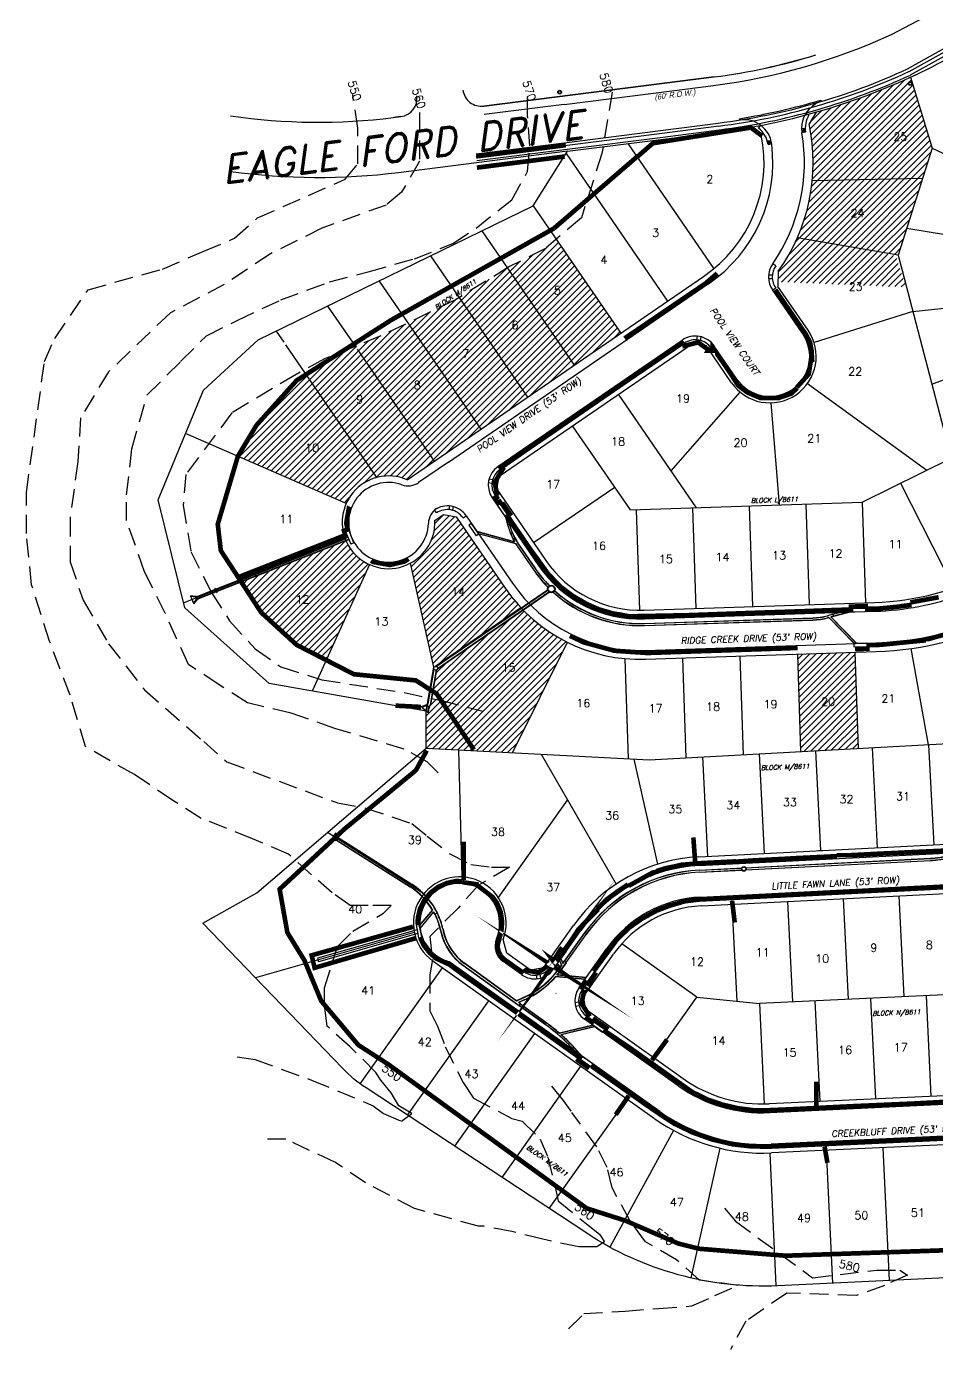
# Model space of a CAD drawing. Header units: feet. Extents: x 50644 to 52904, y -679 to 1764.
# Drawn here: x 50644 to 51624, y -506 to 920 of the extents above; entities that cross this region are included whole.
import ezdxf
from ezdxf.enums import TextEntityAlignment as Align

# ---------------------------------------------------------------- set-up
doc = ezdxf.new("R2010")
doc.units = ezdxf.units.FT
doc.header["$LTSCALE"] = 40
doc.header["$MEASUREMENT"] = 0
doc.linetypes.add('DASHED', pattern=[0.75, 0.5, -0.25])
for name, color, linetype in [('adjoiners', 7, 'Continuous'), ('BOC', 7, 'Continuous'), ('BOUNDARY', 7, 'Continuous'), ('CHRIS-WORKING', 7, 'Continuous'), ('contours-major', 9, 'DASHED'), ('ECB', 86, 'Continuous'), ('EX PVMT', 7, 'Continuous'), ('LOT-NO', 7, 'Continuous'), ('LOTS', 150, 'Continuous'), ('P-WATER', 7, 'Continuous'), ('ROW', 150, 'Continuous'), ('ROW-P', 7, 'Continuous'), ('silt fence', 200, 'Continuous'), ('SILTFENCE', 200, 'Continuous'), ('sodded lot', 2, 'Continuous'), ('storm structures', 7, 'Continuous'), ('storm walls', 7, 'Continuous'), ('TEXT', 7, 'Continuous')]:
    doc.layers.add(name, color=color, linetype=linetype)
doc.styles.add('legal', font='romand.shx', dxfattribs={"oblique": 15, "height": 5})
doc.styles.add('text100', font='romans.shx', dxfattribs={"height": 3.52})
doc.styles.add('TEXT120', font='romand.shx', dxfattribs={"oblique": 15, "height": 0.106})
doc.styles.add('TITLE', font='arctext.shx', dxfattribs={"oblique": 10, "height": 16.8})

# ---------------------------------------------------------------- blocks, each defined once
blk = doc.blocks.new('ip')
for radius in [0.05, 0.0375]:
    blk.add_circle((0, 0), radius)

msp = doc.modelspace()

# ---------------------------------------------------------------- hatches: boundary and pattern name
at = {"layer": 'SILTFENCE'}
h = msp.add_hatch(dxfattribs=at)
h.set_pattern_fill('ANSI31', color=2, scale=40, style=0)
h.paths.add_polyline_path([(51609.2, 756.1), (51490.5, 753.6, -0.07944), (51474.3, 692.1), (51583.1, 673.6)])
h.paths.add_polyline_path([(51529.8, 712.2), (51548.8, 712.2), (51548.8, 725.4), (51529.8, 725.4)], flags=24)
at = {"layer": 'sodded lot'}
h = msp.add_hatch(dxfattribs=at)
h.set_pattern_fill('ANSI31', color=2, scale=40, style=0)
h.paths.add_polyline_path([(51596.2, 865.4, -0.038766), (51494.6, 827.6), (51487.2, 815.2, -0.07698), (51490.5, 753.6), (51609.2, 756.1), (51619.6, 789)])
h.paths.add_polyline_path([(51594.1, 858.5, -1), (51598.1, 858.5, -1)], flags=16)
h.paths.add_polyline_path([(51594.6, 858.5, -1), (51597.6, 858.5, -1)], flags=0)
h.paths.add_polyline_path([(51576.1, 794.7), (51594.7, 794.7), (51594.7, 807.9), (51576.1, 807.9)], flags=24)
h = msp.add_hatch(dxfattribs=at)
h.set_pattern_fill('ANSI31', color=2, scale=40, style=0)
h.paths.add_polyline_path([(51214.6, 690.6), (51202.8, 680.6), (51164.1, 661.2), (51161.7, 659.8), (51233.8, 554.8), (51284.1, 589.4)])
h.paths.add_polyline_path([(51161.7, 659.8), (51109.8, 627.6), (51183.5, 520.3), (51233.8, 554.8)])
h.paths.add_polyline_path([(51109.8, 627.6), (51105.9, 625.3), (51054.5, 600.4), (51133.2, 485.8), (51183.5, 520.3)])
h.paths.add_polyline_path([(51054.5, 600.4), (51025.6, 586.5), (50982.1, 568.7), (50944.7, 544.8), (51020.9, 433.8, -0.169434), (51053.7, 431.3), (51133.2, 485.8)])
h.paths.add_polyline_path([(50944.7, 544.8), (50934.7, 538.4), (50891.4, 490.1), (50871.4, 456.7), (50871.3, 456.7), (50988, 405.6, -0.227926), (51020.9, 433.8)])
h.paths.add_polyline_path([(51210.7, 629), (51220.9, 629), (51220.9, 642.2), (51210.7, 642.2)], flags=24)
h.paths.add_polyline_path([(51165.1, 591.6), (51174.9, 591.6), (51174.9, 604.8), (51165.1, 604.8)], flags=24)
h.paths.add_polyline_path([(51086.1, 610.8), (51136.1, 643.9), (51132.2, 655.1), (51082.1, 622)], flags=9)
h.paths.add_polyline_path([(51112, 560.8), (51122.3, 560.8), (51122.3, 574), (51112, 574)], flags=24)
h.paths.add_polyline_path([(51059.6, 526.9), (51069.8, 526.9), (51069.8, 540.1), (51059.6, 540.1)], flags=24)
h.paths.add_polyline_path([(50997.8, 511.5), (51007.7, 511.5), (51007.7, 524.7), (50997.8, 524.7)], flags=24)
h.paths.add_polyline_path([(50942.8, 459.2), (50960.1, 459.2), (50960.1, 472.4), (50942.8, 472.4)], flags=24)
h = msp.add_hatch(dxfattribs=at)
h.set_pattern_fill('ANSI31', color=2, scale=40, style=0)
h.paths.add_polyline_path([(51580.5, 672.7), (51540.6, 680.9), (51474.3, 692.1, -0.045124), (51456.7, 660.3), (51453.8, 654.7), (51453.5, 644.7), (51591.4, 639.1)])
h.paths.add_polyline_path([(51527.9, 632.9), (51546.5, 632.9), (51546.5, 646.1), (51527.9, 646.1)], flags=9)
h = msp.add_hatch(dxfattribs=at)
h.set_pattern_fill('ANSI31', color=2, scale=40, style=0)
h.paths.add_polyline_path([(51013.1, 339.9, -0.186966), (50987.8, 365.8), (50890.7, 327.5), (50890.6, 327.6), (50874.9, 321.4), (50896.4, 288.4), (50934.7, 253.3), (50966.5, 237.1)])
h.paths.add_polyline_path([(51159.6, 314.4), (51106.8, 391.3), (51092.9, 393.9), (51083.7, 387.6, -0.288192), (51057.3, 341.4), (51082.7, 229.3), (51176.3, 293.5, -0.037926)])
h.paths.add_polyline_path([(50932.5, 295.7), (50949.8, 295.7), (50949.8, 308.9), (50932.5, 308.9)], flags=24)
h.paths.add_polyline_path([(51100.1, 304.1), (51117.9, 304.1), (51117.9, 317.3), (51100.1, 317.3)], flags=24)
h = msp.add_hatch(dxfattribs=at)
h.set_pattern_fill('ANSI31', color=2, scale=40, style=0)
h.paths.add_polyline_path([(51226.5, 256.2, -0.084223), (51178.8, 290.9), (51086.5, 227.6, -0.148296), (51085.9, 226.6), (51081.7, 203.1), (51085.5, 200.6), (51090.4, 193.3), (51089.3, 193.6), (51080.4, 195.5), (51079.2, 188.7), (51077.4, 186.6), (51078.1, 186.1), (51077.6, 185.6), (51076.8, 180.8), (51076.1, 180.9), (51074.5, 182.3), (51074.4, 181.8), (51074.4, 141.8), (51167.3, 137)])
h.paths.add_polyline_path([(51154.5, 222.4), (51171.9, 222.4), (51171.9, 235.6), (51154.5, 235.6)], flags=24)
h = msp.add_hatch(dxfattribs=at)
h.set_pattern_fill('ANSI31', color=2, scale=40, style=0)
h.paths.add_polyline_path([(51536.7, 245.3), (51474.8, 243.3), (51478.3, 138.2), (51540.2, 141.6)])
h.paths.add_polyline_path([(51498.2, 185.5), (51516.8, 185.5), (51516.8, 198.7), (51498.2, 198.7)], flags=24)

# ---------------------------------------------------------------- linework, layer by layer
at = {"layer": 'adjoiners'}
for p, q in [((51384.8, 865.7), (51136.3, 834.2)), ((51047, 822.9), (51039, 821.9)), ((51619.6, 789), (51719.4, 742.6)), ((51592.3, 702.5), (51701.5, 684.5)), ((51599, 612.8), (51699.8, 623.7)), ((51619.4, 534.4), (51712.7, 569.2))]:
    msp.add_line(p, q, dxfattribs=at)
at = {"layer": 'adjoiners', "color": 255}
msp.add_lwpolyline([(51136.3, 834.2), (51384.8, 865.7, 0.0439), (51494.4, 889.5, 0.0439)], format="xyb", dxfattribs=at)
at = {"layer": 'adjoiners'}
for points in [[(50863.5, 823.9, 0.068889), (51039, 821.9), (51047, 822.9)], [(51226.7, 785.5), (51044.6, 762.4, -0.064934), (50863.5, 763.4, -0.064934)]]:
    msp.add_lwpolyline(points, format="xyb", dxfattribs=at)
for centre, radius, start, end in [((51302.3, 1500.7), 700, 294.8232, 311.8502), ((51304.4, 1500.7), 640, 277.2207, 287.2753), ((51044.5, 842.8), 20, 277.2208, 7.2208), ((51133.8, 854.1), 20, 187.2208, 277.2208)]:
    msp.add_arc(centre, radius, start, end, dxfattribs=at)
at = {"layer": 'BOC'}
for p, q in [((51500.3, 839.3), (51499.9, 840.8)), ((51412.3, 819.3), (51412, 820.7)), ((51432.6, 810.4), (51435, 813.6)), ((51486.8, 824.3), (51483.4, 826.4)), ((51482.9, 810.2), (51478.9, 809.6)), ((51483.3, 806.2), (51479.3, 805.6)), ((51442, 796.8), (51446, 797.3)), ((51442.8, 792.9), (51446.8, 793.4)), ((51451.1, 661.9), (51447.8, 664.2)), ((51098.4, 450.4), (51378.7, 642.8)), ((51447.4, 652), (51443.4, 652)), ((51447.4, 648), (51443.4, 648)), ((51451.1, 638), (51447.8, 635.8)), ((51480.2, 588.6), (51447.8, 635.8)), ((51366.1, 582.3), (51366.9, 586.2)), ((51370.1, 581.6), (51370.8, 585.5)), ((51151.8, 445.9), (51350.1, 581.9)), ((51352.4, 578.6), (51350.1, 581.9)), ((51381.6, 573.2), (51384.9, 575.4)), ((51409.2, 539.9), (51384.9, 575.4)), ((51098.4, 450.4), (51066.2, 428.3)), ((51154.1, 442.6), (51151.8, 445.9)), ((51145.2, 427.4), (51141.2, 428.2)), ((51145.9, 431.4), (51142, 432.1)), ((51148.8, 414.1), (51145.5, 411.8)), ((51085.4, 400.3), (51083.4, 398.9)), ((51099, 399.2), (51099.8, 403.1)), ((51103, 398.5), (51103.7, 402.4)), ((51145.5, 411.8), (51195.4, 339)), ((51085.6, 395.6), (51083.4, 398.9)), ((51114.1, 390.3), (51117.4, 392.6)), ((51117.4, 392.6), (51167.4, 319.7)), ((51309.5, 281.3), (51557.9, 289.6)), ((51310.7, 247.3), (51559.1, 255.6)), ((51368.7, 15.4), (51684.4, 31.4)), ((51370.4, -18.6), (51686.2, -2.5)), ((51211.4, -96.4), (51240.9, -54.8)), ((51239.1, -116.2), (51268.6, -74.5)), ((51326.1, -249.8), (51101.4, -90)), ((51177.2, -102.2), (51156.9, -87.8)), ((51179.5, -99), (51177.2, -102.2)), ((51208.1, -94.1), (51211.4, -96.4)), ((51192.9, -102.8), (51193.5, -106.8)), ((51196.8, -102.1), (51197.5, -106.1)), ((51242.3, -118.5), (51239.1, -116.2)), ((51238.5, -131.8), (51234.6, -132.5)), ((51239.2, -135.8), (51235.2, -136.4)), ((51247.2, -147.1), (51244.9, -150.3)), ((51345.8, -222.1), (51244.9, -150.3)), ((51688.7, -239.6), (51444.6, -251.1)), ((51690.2, -273.6), (51446.2, -285))]:
    msp.add_line(p, q, dxfattribs=at)
msp.add_lwpolyline([(51412, 820.7, 0.032811), (51499.9, 840.8, 0.032811)], format="xyb", dxfattribs=at)
for centre, radius, start, end in [((51508.9, 810.6), 30, 106.5944, 189.6071), ((51417, 789.6), 30, 7.2299, 99.0774), ((51508.9, 810.6), 26, 148.1007, 189.6071), ((51417, 789.6), 26, 7.2299, 53.1537), ((51290, 773.5), 192, 325.2811, 9.6071), ((51506.9, 810.2), 27.5, 182.652, 188.211), ((51506.9, 810.2), 27, 182.5225, 188.1851), ((51507.9, 810.4), 27.5, 182.652, 188.211), ((51507.9, 810.4), 27, 182.5225, 188.1851), ((51508.9, 810.6), 27.5, 182.652, 188.211), ((51508.9, 810.6), 27, 182.5225, 188.1851), ((51508.9, 810.6), 26.5, 182.3882, 188.1583), ((51290, 773.5), 158, 304.177, 7.2299), ((51417, 789.6), 26.5, 8.6787, 14.4488), ((51417, 789.6), 27, 8.6519, 14.3144), ((51417, 789.6), 27.5, 8.626, 14.185), ((51417, 789.6), 28, 8.6011, 14.0602), ((51417, 789.6), 28.5, 8.577, 13.9398), ((51417, 789.6), 29, 8.5538, 13.8236), ((51417, 789.6), 29.5, 8.5313, 13.7114), ((51468.4, 649.9), 25, 145.2811, 214.4544), ((51468.4, 649.9), 21, 145.2811, 214.4544), ((51364.3, 561.3), 25, 34.4544, 124.4544), ((51444.7, 564.3), 43, 214.4544, 34.4544), ((51364.3, 561.3), 21, 34.4544, 124.4544), ((51165.7, 425.6), 24.5, 124.4544, 214.4544), ((51165.7, 425.6), 20.5, 124.4544, 214.4544), ((51033.8, 385.5), 43, 70.4202, 358.4887), ((51054.9, 444.8), 20, 250.4202, 304.4544), ((51096.7, 383.8), 20, 124.4544, 178.4887), ((51097.2, 378.7), 24.5, 34.4544, 124.4544), ((51097.2, 378.7), 20.5, 34.4544, 124.4544), ((51305.1, 414.2), 133, 214.4538, 271.9073), ((51305.1, 414.2), 167, 214.4538, 271.9073), ((51547.7, 597.4), 308, 271.9063, 289.6923), ((51547.7, 597.4), 342, 271.9063, 290.6359), ((51377.1, -151.4), 167, 92.913, 144.6576), ((51110.5, -46.8), 43, 336.9484, 250.7699), ((51377.1, -151.4), 133, 92.913, 144.6576), ((51168.5, -71.5), 20, 156.9484, 234.5747), ((51089.8, -106.3), 20, 54.5747, 70.7699), ((51191.4, -82.3), 24.5, 234.5747, 324.6569), ((51191.4, -82.3), 20.5, 234.5747, 324.6569), ((51259.1, -130.4), 24.5, 144.6569, 234.5747), ((51259.1, -130.4), 20.5, 144.6569, 234.5747), ((51437.2, -93.2), 158, 234.6562, 272.6843), ((51437.2, -93.2), 192, 234.6562, 272.6843)]:
    msp.add_arc(centre, radius, start, end, dxfattribs=at)
at = {"layer": 'BOUNDARY'}
msp.add_lwpolyline([(51747.6, -423.9), (51453.3, -437.7, -0.158717), (51247.4, -381.1), (51009.5, -224.3, -0.055588), (50984, -203.1), (50833.7, -46.8), (50891.9, -14), (51074.4, 141.8), (51074.4, 181.8), (50905, 211.7), (50814.3, 293.3), (50785.3, 409.8), (50834.2, 528), (50893.2, 582.1), (51189.8, 726.8), (51226.7, 785.5), (51390.3, 806.3, 0.076939), (51596.2, 865.4), (51619.6, 789), (51583.1, 673.6), (51640.2, 454.8)], format="xyb", dxfattribs=at)
msp.add_lwpolyline([(51747.6, -423.9), (51453.3, -437.7, -0.158717), (51247.4, -381.1), (51009.5, -224.3, -0.055588), (50984, -203.1), (50833.7, -46.8), (50891.9, -14), (51074.4, 141.8), (51074.4, 181.8), (50905, 211.7), (50814.3, 293.3), (50785.3, 409.8), (50834.2, 528), (50893.2, 582.1), (51189.8, 726.8), (51226.7, 785.5), (51390.3, 806.3, 0.076939), (51596.2, 865.4), (51619.6, 789), (51583.1, 673.6), (51640.2, 454.8)], format="xyb", dxfattribs=at)
msp.add_lwpolyline([(51074.4, 141.8), (51314.6, 129.4), (51676.5, 149), (51758.1, 182.7)], dxfattribs=at)
at = {"layer": 'CHRIS-WORKING'}
msp.add_lwpolyline([(51201, -141.1), (51201, -141.1)], dxfattribs=at)
at = {"layer": 'contours-major'}
for points in [[(50870.6, -191), (50890, -193.8), (50950.9, -215.9), (51017.3, -243.6), (51028.4, -251.9), (51047.8, -260.2), (51058.9, -251.9), (51045, -243.6), (51036.7, -229.7), (51025.6, -215.9), (51020.1, -207.6), (50992.4, -179.9), (50967.5, -157.8), (50964.7, -132.9), (50964.7, -116.3), (50978.6, -72), (50995.2, -55.4), (51028.4, -36.1), (51036.7, -27.8), (51011.8, -27.8), (50992.4, -27.8), (50973, -13.9), (50950.9, 5.4), (50926, 27.6), (50887.2, 44.2), (50831.8, 66.3), (50801.4, 85.7), (50759.8, 113.4), (50707.2, 143.8), (50690.6, 199.1), (50668.5, 257.2), (50649.1, 318.1), (50643.5, 373.5), (50643.5, 417.7), (50662.9, 558.8), (50674, 583.7), (50710, 636.3), (50790.3, 658.5), (50834.6, 677.8), (50867.8, 691.7), (50892.7, 713.8), (50986.9, 755.3), (51000.7, 771.9), (51000.7, 810.6), (50995.2, 846.6)], [(51087.2, 115.5), (51075.5, 127.2), (51050.6, 141), (50975.8, 163.2), (50928.7, 179.8), (50881.7, 190.8), (50851.2, 210.2), (50818, 232.3), (50793.1, 287.7), (50770.9, 332), (50751.5, 387.3), (50751.5, 415), (50757.1, 464.8), (50773.7, 522.9), (50809.7, 558.8), (50837.4, 586.5), (50870.6, 603.1), (50917.7, 625.3), (50970.3, 644.6), (51011.8, 655.7), (51061.6, 669.5), (51103.2, 686.1), (51128.1, 702.7), (51166.8, 733.2), (51183.5, 763.6), (51186.2, 791.3), (51183.5, 824.5), (51183.5, 846.6)], [(51274.8, 849.4), (51263.8, 783), (51241.6, 713.8), (51202.8, 680.6), (51164.1, 661.2), (51105.9, 625.3), (51025.6, 586.5), (50964.7, 561.6), (50934.3, 545), (50865, 503.5), (50815.2, 437.1), (50812.4, 403.9), (50820.7, 354.1), (50842.9, 309.8), (50862.3, 279.4), (50890, 248.9), (50917.7, 229.6), (50962, 215.7), (51050.6, 201.9), (51089.3, 193.6), (51135.4, 181.8)], [(51067.2, 827.2), (51067.2, 774.7), (51047.8, 741.5), (51031.2, 727.6), (50962, 702.7), (50906.6, 675.1), (50856.7, 641.9), (50798.6, 611.4), (50732.1, 547.8), (50701.7, 498), (50698.9, 450.9), (50690.6, 390.1), (50690.6, 343), (50704.5, 301.5), (50732.1, 254.5), (50770.9, 204.7), (50834.6, 149.3), (50859.5, 127.2), (50978.6, 82.9), (51009, 77.4), (51058.9, 60.8), (51075.5, 47), (51100.4, 27.6), (51122.5, 16.5), (51144.7, 13.7), (51164.1, 13.7), (51130.9, -5.6), (51108.7, -30.5), (51078.2, -61), (51081, -85.9), (51078.2, -102.5), (51078.2, -141.2), (51086.6, -157.8), (51094.9, -179.9), (51114.2, -218.7), (51125.3, -235.3), (51166.8, -257.4), (51177.9, -260.2), (51197.3, -279.6), (51205.6, -298.9), (51216.7, -346), (51247.1, -370.9), (51261, -381.9), (51266.5, -390.2), (51258.2, -395.8), (51238.8, -395.8), (51200.1, -387.5), (51166.8, -379.2), (51136.4, -373.6), (51130.9, -373.6), (51061.6, -354.3), (51009, -326.6), (50975.8, -304.5), (50923.2, -279.6), (50898.3, -279.6)], [(51230.5, -249.4), (51222.2, -238), (51206.9, -219.1)], [(51227.8, -484.3), (51244.4, -467.7), (51288.7, -464.9), (51324.7, -462.2), (51360.7, -459.4), (51385.6, -448.3), (51410.5, -437.3), (51369, -431.7), (51344.1, -409.6), (51310.8, -390.2), (51294.2, -368.1), (51274.8, -332.1), (51269.3, -310), (51258.2, -287.9), (51231.3, -250.7)], [(51395.7, -353.9), (51407.7, -368.1), (51490.8, -429), (51560, -420.7), (51584.9, -420.7), (51593.2, -426.2), (51568.3, -437.3), (51537.9, -448.3), (51463.1, -445.6), (51418.8, -476), (51402.2, -506.4)]]:
    msp.add_lwpolyline(points, dxfattribs=at)
at = {"layer": 'ECB', "color": 86, "const_width": 5}
for points in [[(51224.9, 792.1), (51128.2, 780)], [(51223.6, 779.9), (51129, 767.9)], [(51473.9, 531), (51486.6, 545.2), (51488.9, 559.5)], [(51626.7, 304.7), (51596.2, 299.1)], [(51648.7, 268.9), (51615.3, 259.5), (51611.8, 259.5)], [(51114.6, -0.1), (51114.6, 41.1)], [(51367.3, 17.8), (51407.9, 19.9)], [(51471.6, 23.3), (51516.9, 25.5)], [(51292.6, -6.5), (51318.6, 7.9), (51324.1, 8.9)], [(51113.6, -2.6), (51130.9, -5.1)], [(51127.8, -4.7), (51147, -19.3)], [(51236.8, -55.8), (51238.7, -53), (51259.6, -31.8)]]:
    msp.add_lwpolyline(points, dxfattribs=at)
at = {"layer": 'EX PVMT'}
for p, q in [((51681.8, 920, 605.2), (51594.7, 871.3, 600)), ((51596.4, 867.8, 600.2), (51684.1, 916.8, 605.3)), ((51328.7, 804.8, 578.8), (51226.2, 791.8, 570.6)), ((51226.4, 787.8, 570.5), (51329.5, 800.9, 579)), ((51389.7, 812.6, 583.9), (51328.7, 804.8, 578.8)), ((51329.5, 800.9, 579), (51390.2, 808.7, 584)), ((51226.2, 791.8, 570.6), (51128.2, 779.2, 562.4)), ((51128.8, 775.6, 562.7), (51226.4, 787.8, 570.5))]:
    msp.add_line(p, q, dxfattribs=at)
for points, elevation in [([(51575.8, 911.6), (51575.8, 911.6), (51624.2, 936.9)], 570.6), ([(51593.2, 874.4), (51681.3, 923.6)], 562.3), ([(51223, 836), (51322.3, 848.6), (51383.9, 856.6)], 570.6), ([(51223, 836), (51136.8, 825.1)], 570.6), ([(51128.3, 782.8), (51226, 795.1), (51326.9, 808), (51388.9, 815.9)], 562.3)]:
    msp.add_lwpolyline(points, dxfattribs=dict(at, elevation=elevation))
at = {"layer": 'EX PVMT', "elevation": 570.6}
msp.add_lwpolyline([(51484, 877.2), (51484, 877.2)], close=True, dxfattribs=at)
at = {"layer": 'EX PVMT'}
for centre, radius, start, end in [((51302.9, 1501.5, 570.6), 650, 277.1574, 294.8255), ((51303.6, 1499.6, 562.3), 689, 277.1173, 294.8536), ((51302.5, 1504, 583.9), 696.8, 277.1866, 294.7893), ((51301.6, 1508, 584), 704.9, 277.2249, 294.7302)]:
    msp.add_arc(centre, radius, start, end, dxfattribs=at)
at = {"layer": 'LOTS'}
for p, q in [((51609.2, 756.1), (51490.5, 753.6)), ((51583.1, 673.6), (51474.3, 692.1)), ((51599, 612.8), (51492.4, 579.4)), ((51485.2, 535), (51613.9, 441.8)), ((51365.6, 401.2), (51281.7, 523.5)), ((51338.3, 441), (51412.8, 525.8)), ((51455, 404.2), (51446.3, 514.3)), ((51294.4, 398.9), (51232.2, 489.5)), ((50988, 405.6), (50815, 481.4)), ((51544.3, 407.2), (51640.2, 454.8)), ((51190.1, 363.6), (51277.5, 423.5)), ((51585.5, 427.7), (51643, 314.5)), ((51294.4, 398.9), (51544.3, 407.2)), ((51361.4, 401.1), (51365, 292.6)), ((51422.4, 403.1), (51426, 294.7)), ((51483.4, 405.1), (51487, 296.7)), ((51544.3, 407.2), (51547.9, 298.7)), ((51300.5, 399.1), (51304.1, 290.7)), ((50987.2, 367.2), (50813, 298.5)), ((51013.1, 339.9), (50951.3, 203.5)), ((51082.7, 229.3), (51057.3, 341.4)), ((51082.7, 229.3), (51176.3, 293.5)), ((51167.3, 137), (51226.5, 256.2)), ((51478.3, 138.2), (51474.8, 243.3)), ((51540.2, 141.6), (51536.7, 245.3)), ((51615.9, 145.7), (51597, 249.4)), ((51074.4, 181.8), (51082.7, 229.3)), ((51292.4, 130.5), (51288.8, 238.5)), ((51354.4, 131.5), (51350.8, 239.1)), ((51416.3, 134.9), (51412.8, 241.2)), ((51615.9, 145.7), (51621.4, 37.7)), ((51109.3, 140), (51112.9, 3.1)), ((51198.2, 135.4), (51279, -4.7)), ((51298.2, 130.2), (51323.6, 16.8)), ((51372.3, 132.5), (51377.7, 25.3)), ((51433.2, 135.8), (51438.6, 28.4)), ((51494.1, 139.1), (51499.5, 31.5)), ((51555, 142.4), (51560.5, 34.6)), ((51152.2, -19.2), (51226.8, 86)), ((51071.9, -15.1), (50967.9, 50.9)), ((51409.6, -131), (51404.2, -26.4)), ((51469.6, -131.8), (51464.1, -23.3)), ((51529.6, -129), (51524, -20.3)), ((51589.5, -126.1), (51584, -17.2)), ((51061.5, -56.9), (50890.4, -105.8)), ((51365.9, -126.6), (51285.1, -69.1)), ((51003.3, -220), (51092, -95)), ((51319.6, -191.9), (51365.9, -126.6)), ((51733.2, -119.4), (51433.5, -133.5)), ((51553.4, -127.8), (51558.5, -236.2)), ((51613.3, -125), (51618.4, -233.4)), ((51054.1, -253.7), (51141.7, -130.3)), ((51433.5, -133.5), (51438.6, -241.7)), ((51493.4, -130.6), (51498.5, -239)), ((51105.1, -287.3), (51191.4, -165.7)), ((51156.1, -320.9), (51241.1, -201)), ((51207, -354.5), (51290.8, -236.4)), ((51340.8, -270.2), (51272.3, -396.1)), ((51391, -289.4), (51359.5, -429.2))]:
    msp.add_line(p, q, dxfattribs=at)
for points in [[(51291.7, 793.8), (51384.3, 658.8)], [(51225.1, 783), (51334.3, 623.8)], [(51189.8, 726.8), (51284.1, 589.4)], [(51134.3, 699.7), (51233.8, 554.8)], [(51078.9, 672.7), (51183.5, 520.3)], [(51023.5, 645.6), (51133.2, 485.8)], [(50968.1, 618.6), (50998, 575)], [(50912.6, 591.5), (50920.8, 579.7)], [(50922.7, 576.8), (51020.9, 433.8)], [(51000, 572.1), (51082.9, 451.3)], [(51074.4, 141.8), (51314.6, 129.4), (51676.5, 149), (51758.1, 182.7)], [(51365.9, -126.6), (51433.5, -133.5)], [(51444.6, -294.6), (51451.3, -437.8)], [(51505.6, -291.8), (51512.3, -434.9)], [(51566.5, -288.9), (51573.2, -432)]]:
    msp.add_lwpolyline(points, dxfattribs=at)
at = {"layer": 'P-WATER'}
msp.add_line((51497.3, 31.5), (51501.8, 31.7), dxfattribs=at)
at = {"layer": 'ROW'}
for p, q in [((51053.7, 431.3), (51373.3, 650.6)), ((51485.9, 592.6), (51453.4, 639.9)), ((51153.1, 435.2), (51362.1, 578.6)), ((51403.5, 536), (51376, 576)), ((51150.5, 421.3), (51203.3, 344.3)), ((51083.7, 387.6), (51092.9, 393.9)), ((51106.8, 391.3), (51159.6, 314.4)), ((51309.2, 290.8), (51557.6, 299)), ((51311, 237.8), (51559.4, 246.1))]:
    msp.add_line(p, q, dxfattribs=at)
for points in [[(51494.6, 827.6), (51487.2, 815.2)], [(51435.5, 803.3), (51423.5, 811.3)], [(51453.8, 656.1), (51453.4, 639.9)], [(51362.1, 578.6), (51376, 576)], [(51150.5, 421.3), (51153.1, 435.2)], [(51092.9, 393.9), (51106.8, 391.3)]]:
    msp.add_lwpolyline(points, dxfattribs=at)
for centre, radius, start, end in [((51290, 773.5), 201.5, 324.3695, 11.9328), ((51290, 773.5), 148.5, 304.1273, 11.5687), ((51444.7, 564.3), 50, 214.4544, 34.4544), ((51033.8, 385.5), 50, 66.4599, 2.449), ((51305.1, 414.2), 123.5, 214.4536, 271.9075), ((51547.7, 597.4), 298.5, 271.9062, 296.9071), ((51305.1, 414.2), 176.5, 214.4539, 271.9072), ((51547.7, 597.4), 351.5, 271.9063, 296.907)]:
    msp.add_arc(centre, radius, start, end, dxfattribs=at)
at = {"layer": 'ROW-P'}
for p, q in [((51368.2, 24.8), (51683.9, 40.9)), ((51370.9, -28.1), (51686.6, -12)), ((51200.8, -95), (51233.2, -49.3)), ((51186.8, -97.4), (51161.1, -79.1)), ((51243.9, -125.8), (51276.4, -80)), ((51320.6, -257.6), (51081.6, -87.6)), ((51351.3, -214.4), (51246.3, -139.7)), ((51738.3, -227.8), (51444.1, -241.6)), ((51740.7, -280.7), (51446.6, -294.5))]:
    msp.add_line(p, q, dxfattribs=at)
for points in [[(51161.1, -79.1), (51157.4, -64.3)], [(51200.8, -95), (51186.8, -97.4)], [(51246.3, -139.7), (51243.9, -125.8)]]:
    msp.add_lwpolyline(points, dxfattribs=at)
for centre, radius, start, end in [((51377.1, -151.4), 176.5, 92.9131, 144.6575), ((51110.5, -46.8), 50, 339.4929, 234.6134), ((51377.1, -151.4), 123.5, 92.9128, 144.6577), ((51437.2, -93.2), 148.5, 234.6708, 272.6845), ((51437.2, -93.2), 201.5, 234.6455, 272.6842)]:
    msp.add_arc(centre, radius, start, end, dxfattribs=at)
at = {"layer": 'silt fence', "color": 200, "const_width": 5}
for points in [[(51436.4, 802.1), (51424.2, 811.1), (51318.7, 794.2), (51301.7, 779.4)], [(51212.2, 702.5), (51301.5, 779.6)], [(51212.2, 702.5), (51036.5, 603.5), (50934.7, 538.4), (50891.4, 490.1), (50871.4, 456.7), (50849.7, 383.4), (50853, 355), (50896.4, 288.4), (50934.7, 253.3), (50996.4, 221.7), (51063.2, 215), (51086, 200.3)], [(51148.2, 428.6), (51158.1, 444.7)], [(51085.1, 201.3), (51125.8, 140.3)], [(51041.3, 187.8), (51068.8, 186.4)], [(51063.4, 118.3), (51075, 139.5)], [(51063.9, 118.9), (51061.5, 116.6), (50986.4, 54.9), (50916.4, -10.1), (50924.7, -56.8), (50943.1, -86.8), (50961.2, -130.6), (51001.1, -178), (51033.3, -198.8), (51247.4, -354.2), (51289.1, -367.5), (51346, -392.1), (51368.7, -397.8), (51461.6, -405.3), (51626.5, -399.7), (51755.4, -390.2)]]:
    msp.add_lwpolyline(points, dxfattribs=at)
at = {"layer": 'silt fence', "color": 86, "const_width": 5}
for points in [[(51388, 653.9), (51375.6, 643.2), (51288.2, 583.8)], [(51450.6, 636.3), (51483.3, 588.6), (51487.9, 580.1), (51489.7, 570.8), (51490.4, 559.4), (51490.2, 558.7)], [(51351.2, 579.3), (51296.9, 542.3), (51182.5, 463.6), (51153.1, 443.1)], [(51350.3, 575.2), (51368.4, 579.7)], [(51379.7, 570.7), (51366.6, 580)], [(51474.2, 530.3), (51467.8, 524.2), (51454.2, 519.5), (51434.6, 519.5), (51420.7, 525.4), (51410.8, 532.8), (51403.1, 544.7), (51394.9, 556.9), (51383, 573.7), (51383, 570.7), (51378.1, 570.7), (51379.9, 573.7)], [(51151, 414.3), (51147.9, 430.1)], [(51146.8, 410.1), (51152.6, 413.7)], [(50991.6, 402.5), (50991.2, 401.8), (50988.2, 384.6), (50989.6, 377.8), (50988.4, 377.3), (50983.4, 375.5)], [(51149.7, 409.3), (51151, 407.5)], [(51150, 405.3), (51155.8, 409)], [(51156.3, 406.5), (51166, 392.6)], [(51533.9, 291.3), (51519.8, 291.1), (51482.5, 289.7), (51422.5, 287.7), (51355.5, 285.3), (51296.9, 284.2), (51292.3, 284.2), (51285.2, 285.7), (51276.1, 287.1), (51260.9, 291.5), (51247.7, 297.2), (51232.4, 306.1), (51219.2, 316), (51206.1, 329.5), (51186.7, 356.3), (51161.5, 393.1)], [(50873.6, 327), (50988.9, 372.3)], [(51015, 344.1), (51017.2, 342.7), (51035.3, 339.5), (51051, 343.2), (51055.3, 346)], [(51550.6, 295.2), (51529.6, 294.5)], [(51597.4, 296.5), (51581.9, 294.4), (51562.6, 292.5), (51548, 292.5)], [(51229.2, 263.1), (51244.5, 255.9), (51277.3, 247), (51312.4, 244.6), (51463, 249.6), (51474.6, 250.1)], [(51549.8, 253.1), (51560.5, 253.1), (51612.9, 258.3)], [(51536.6, 248.7), (51552.2, 249.3)], [(51364.2, 19.9), (51362.3, 45.7)], [(51516.8, 26.6), (51532.6, 26.6), (51561.4, 28.1), (51609.3, 30.4), (51640.5, 31.8), (51660.2, 33.1)], [(51322.5, 9.4), (51332.3, 12.5), (51343.7, 14.8), (51349.9, 16.3), (51355.9, 16.7), (51367.4, 17.8)], [(51407.5, 19.5), (51426.7, 20.9), (51444.3, 21.8), (51459.7, 22.6), (51471.6, 23.3)], [(51065.1, -48.2), (51065.4, -41), (51067.7, -31.2), (51072.7, -21.3), (51079.1, -13.8), (51087.1, -7.7), (51096.5, -3.5), (51106.7, -1.3), (51113.6, -1.6)], [(51180.4, -95.4), (51182, -97.4), (51185.1, -98.2), (51195.2, -99.8), (51206.8, -92), (51208.1, -91.1), (51212.7, -94.3), (51210.3, -92.8), (51214.8, -86.9), (51213, -89.5), (51210.5, -86.2), (51212.6, -87.7)], [(51652.7, -6.7), (51642.8, -7.4), (51541.7, -12.5), (51452.2, -17.1), (51367.5, -21.3), (51353.1, -23.1), (51336.4, -28), (51322.6, -33.3), (51307, -41.8), (51293.4, -51.5), (51280.6, -63.6), (51255.1, -98.1)], [(51258.7, -31.3), (51268.8, -21.2), (51281.7, -11.7), (51291.8, -5)], [(51146.2, -18.8), (51150.5, -24.8), (51154.6, -34.4), (51156.2, -45.1), (51155.4, -55.3), (51151.1, -71.3), (51152.2, -76.6), (51154.7, -82), (51158.8, -86), (51178.7, -100.1)], [(51404, -22.5), (51406.9, -46)], [(51230.7, -65.1), (51237, -55.8)], [(51240.8, -192.5), (51184.2, -151.9), (51114.8, -102.8), (51099.1, -91.2), (51085, -84.8), (51077.7, -78.3), (51071.7, -70.6), (51067.9, -62.4)], [(51212.9, -85), (51220.8, -72.8)], [(51223.5, -75.4), (51230.8, -65.2)], [(51257.5, -99.9), (51248.1, -114.4)], [(51246.7, -109.6), (51241.2, -117.7)], [(51245.1, -118.4), (51241.3, -134.6)], [(51241.8, -133.1), (51250.7, -147.4)], [(51246.4, -148.6), (51248.3, -149.7), (51254.5, -154.1)], [(51254, -149.2), (51257.6, -151.9), (51270.6, -161.1)], [(51668.8, -237.4), (51656.1, -238.2), (51595.2, -241.4), (51530.7, -244.2), (51471.5, -247.2), (51443.6, -248.4), (51426.9, -248.4), (51410.4, -246.3), (51393.8, -242.4), (51377.6, -236.9), (51361, -228.7), (51293.8, -181.1), (51265.9, -162.3)], [(51317.7, -194.5), (51333.9, -172.3)], [(51250.1, -203.2), (51236.2, -193.2)], [(51696.7, -275.2), (51678.2, -276.9), (51589.2, -280.9), (51505.8, -284.8), (51443.8, -287.7), (51424.7, -287.4), (51404.7, -285.1), (51395.2, -282.9), (51382.7, -280), (51361.1, -272.3), (51345.4, -264.6), (51341.9, -263), (51329, -254.6), (51310.5, -242), (51252.5, -200.8)], [(51494.8, -243.4), (51494.8, -217.5)], [(51292.7, -232.8), (51278.6, -253.3)], [(51503.7, -287.6), (51506.8, -305.2)]]:
    msp.add_lwpolyline(points, dxfattribs=at)
at = {"layer": 'SILTFENCE', "color": 86, "const_width": 5}
msp.add_lwpolyline([(51062.8, -63), (50954.1, -94.9), (50950.9, -81.4), (51060.2, -50.6)], dxfattribs=at)
at = {"layer": 'storm structures'}
for p, q in [((51154, 405.5), (51151.1, 403.5)), ((51151.1, 403.5), (51159, 392)), ((51161.9, 394), (51154, 405.5)), ((51161.9, 394), (51159, 392)), ((50991.2, 376.2), (50987.9, 374.9)), ((50987.9, 374.9), (50993.1, 361.9)), ((50996.4, 363.2), (50991.2, 376.2)), ((51123.1, 384.3), (51120.2, 382.3)), ((51120.2, 382.3), (51128.1, 370.8)), ((51131, 372.8), (51123.1, 384.3)), ((51131, 372.8), (51128.1, 370.8)), ((50889.6, 330.3), (50989.9, 369.8)), ((50890.7, 327.5), (50991.1, 367)), ((50996.4, 363.2), (50993.1, 361.9)), ((50889.6, 330.3), (50890.7, 327.5)), ((50846.6, 315), (50848.8, 309.4)), ((50820.5, 306), (50823.6, 298.2)), ((50825.4, 306), (50827.1, 301.6)), ((50826, 306.2), (50827.7, 301.8)), ((50827.6, 302.1), (50826.1, 305.9)), ((51547.8, 292.7), (51533.8, 292.3)), ((51533.8, 292.3), (51533.9, 288.8)), ((51533.9, 288.8), (51547.9, 289.2)), ((51547.8, 292.7), (51547.9, 289.2)), ((51549.1, 255.2), (51535.1, 254.8)), ((51535.1, 254.8), (51535.2, 251.3)), ((51535.2, 251.3), (51549.2, 251.7)), ((51549.1, 255.2), (51549.2, 251.7)), ((51069.7, 186.3), (51076.1, 180.9)), ((51074, 188.6), (51077.6, 185.6)), ((51074.4, 189.1), (51078.1, 186.1)), ((50976.6, 50.4), (50972.1, 43.3)), ((50979.4, 46.4), (50976.9, 42.4)), ((50980, 46.1), (50977.4, 42.1)), ((50977.6, 42.4), (50979.8, 45.8)), ((51064.5, -53.9), (50957.2, -84.6)), ((51063.5, -48.7), (51066.9, -48.1)), ((51063.5, -48.7), (51066.2, -62.5)), ((51064.5, -53.9), (51065.3, -57.9)), ((51069.6, -61.8), (51066.9, -48.1)), ((51065.3, -57.9), (50958.3, -88.5)), ((51066.2, -62.5), (51069.6, -61.8)), ((50957.2, -84.6), (50958.3, -88.5)), ((51214.3, -86.4), (51222.4, -74.9)), ((51225.2, -77), (51217.1, -88.4)), ((51225.2, -77), (51222.4, -74.9)), ((51217.1, -88.4), (51214.3, -86.4)), ((51244.9, -108.1), (51253, -96.6)), ((51255.8, -98.7), (51247.7, -110.1)), ((51255.8, -98.7), (51253, -96.6)), ((51247.7, -110.1), (51244.9, -108.1)), ((51255, -153.3), (51253, -156.1)), ((51253, -156.1), (51264.4, -164.2)), ((51266.4, -161.4), (51255, -153.3)), ((51266.4, -161.4), (51264.4, -164.2)), ((51242.5, -190.4), (51240.5, -193.3)), ((51240.5, -193.3), (51251.9, -201.4)), ((51253.9, -198.5), (51242.5, -190.4)), ((51253.9, -198.5), (51251.9, -201.4))]:
    msp.add_line(p, q, dxfattribs=at)
for centre, radius in [((51209.2, 313.6), 4), ((51209.2, 313.6), 3.5), ((51084.6, 228.1), 2), ((51416.7, 11.8), 2.5), ((51416.7, 11.8), 2)]:
    msp.add_circle(centre, radius, dxfattribs=at)
at = {"layer": 'storm walls'}
for p, q in [((51159.6, 392.3), (51162, 383)), ((51159.7, 392.5), (51162.2, 383.1)), ((51161.3, 393.5), (51163.9, 383.5)), ((51161.4, 393.6), (51164.1, 383.6)), ((51128.9, 375.8), (51169.3, 364.9)), ((51129.1, 375.5), (51169.7, 364.5)), ((51130.5, 373.5), (51170.8, 362.6)), ((51130.7, 373.3), (51170.7, 362.5)), ((50826.4, 305.3), (50990, 369.7)), ((50826.5, 305.1), (50990.1, 369.5)), ((50827.3, 303), (50990.9, 367.4)), ((50827.4, 302.7), (50991, 367.1)), ((51168.4, 366.5), (51170.5, 367.6)), ((51172.7, 359.3), (51189.5, 334.9)), ((51172.9, 359.4), (51189.7, 335)), ((51174.5, 360.6), (51191.3, 336.1)), ((51174.7, 360.7), (51191.5, 336.3)), ((50820.5, 306), (50820.6, 306.7)), ((50820.5, 306), (50825.7, 305.2)), ((50820.6, 306.7), (50825.4, 306)), ((50823.6, 298.2), (50826.8, 302.3)), ((50824.1, 297.8), (50827.1, 301.6)), ((50825.4, 306), (50826, 306.2)), ((50827.1, 301.6), (50827.7, 301.8)), ((51084.7, 230.1), (51205.2, 312.8)), ((51085.1, 230.1), (51205.3, 312.5)), ((51086.5, 227.6), (51207, 310.3)), ((51086.6, 228), (51206.7, 310.5)), ((50823.6, 298.2), (50824.1, 297.8)), ((51512.7, 286.3), (51506.9, 284.8)), ((51512.7, 286.1), (51506.9, 284.6)), ((51533.9, 291.6), (51512.7, 286.2)), ((51533.9, 291.4), (51512.7, 286)), ((51512.7, 286.3), (51513.3, 283.9)), ((51533.9, 289.6), (51513.2, 284.3)), ((51533.9, 289.4), (51513.2, 284.1)), ((51309.7, 276.5), (51491, 282.5)), ((51309.7, 276.3), (51491, 282.3)), ((51309.8, 274.3), (51491.1, 280.3)), ((51309.8, 274.1), (51491.1, 280.1)), ((51508.3, 282.9), (51507.4, 282.7)), ((51508.3, 282.7), (51507.5, 282.5)), ((51535.9, 254.8), (51508.3, 282.9)), ((51535.6, 254.8), (51508.3, 282.7)), ((51513.2, 284.2), (51510.3, 283.4)), ((51538.3, 254.9), (51510.3, 283.4)), ((51513.3, 283.9), (51510.7, 283.3)), ((51538.5, 254.9), (51510.7, 283.3)), ((51076.3, 190), (51082.8, 227.2)), ((51076.6, 189.9), (51083.1, 226.8)), ((51078.9, 188.8), (51085.5, 226.4)), ((51079.2, 188.7), (51085.9, 226.6)), ((51069.5, 187), (51074, 188.6)), ((51069.7, 186.3), (51069.5, 187)), ((51069.7, 186.3), (51074.6, 188.1)), ((51074, 188.6), (51074.4, 189.1)), ((51075.1, 188.6), (51076.3, 190)), ((51075.3, 188.4), (51076.6, 189.9)), ((51076.1, 180.9), (51077, 186.1)), ((51076.8, 180.8), (51077.6, 185.6)), ((51077.2, 186.8), (51078.9, 188.8)), ((51077.4, 186.6), (51079.2, 188.7)), ((51077.6, 185.6), (51078.1, 186.1)), ((51076.1, 180.9), (51076.8, 180.8)), ((50972.1, 43.3), (50977.3, 43.1)), ((50972.1, 43.3), (50972.1, 42.7)), ((50976.6, 50.4), (50977.2, 50.7)), ((50976.6, 50.4), (50979, 45.8)), ((50977.2, 50.7), (50979.4, 46.4)), ((50978, 42.9), (51057.3, -7.4)), ((50979.4, 46.4), (50980, 46.1)), ((50979.4, 45.2), (51058.7, -5.1)), ((50979.6, 45.5), (51058.9, -4.8)), ((50972.1, 42.7), (50976.9, 42.4)), ((50976.9, 42.4), (50977.4, 42.1)), ((50977.8, 42.7), (51057.1, -7.7)), ((51418.2, 13.1), (51617.9, 23.3)), ((51418.3, 10.7), (51618, 20.8)), ((51418.4, 12.9), (51617.9, 23)), ((51418.5, 10.9), (51618, 21)), ((51368.9, 10.6), (51415.1, 12.9)), ((51368.9, 10.4), (51414.9, 12.7)), ((51369, 8.4), (51415, 10.7)), ((51369, 8.1), (51415.2, 10.5)), ((51067.2, -49.4), (51081.1, -32.6)), ((51067.3, -49.7), (51081.4, -32.6)), ((51067.8, -52.3), (51082.5, -34.4)), ((51067.8, -52.6), (51082.4, -34.9)), ((51083.6, -37.2), (51086.6, -35.7)), ((51089.5, -53.6), (51090, -56)), ((51089.8, -53.5), (51090.3, -55.9)), ((51092.2, -53), (51092.8, -55.4)), ((51092.5, -52.9), (51093, -55.3)), ((51223.4, -87.8), (51244.8, -57.6)), ((51223.5, -88), (51245, -57.7)), ((51225.2, -89.1), (51246.6, -58.9)), ((51225.3, -89.3), (51246.8, -59)), ((51219.4, -85.2), (51221.7, -90.3)), ((51219.5, -85), (51221.7, -89.9)), ((51174.3, -136), (51114, -92.4)), ((51174.5, -135.8), (51114.2, -92.2)), ((51171.7, -130.7), (51115.7, -90.2)), ((51171.7, -130.4), (51115.8, -89.9)), ((51218.1, -87), (51220.3, -91.9)), ((51218.2, -86.9), (51220.5, -92)), ((51218.5, -94.4), (51220.3, -91.9)), ((51218.7, -94.5), (51220.5, -92)), ((51220.6, -95.8), (51225.3, -89.2)), ((51220.8, -96), (51225.5, -89.4)), ((51221.7, -89.9), (51223.2, -87.8)), ((51221.7, -90.3), (51223.4, -87.9)), ((51225.5, -89.4), (51223.2, -87.8)), ((51245.4, -107.2), (51213.9, -104.3)), ((51245.3, -107.4), (51214, -104.5)), ((51246.6, -105.6), (51215.3, -102.7)), ((51246.7, -105.4), (51215.7, -102.5)), ((51179.1, -127), (51171.7, -130.4)), ((51179.2, -127.2), (51171.7, -130.7)), ((51214.3, -122.1), (51214.2, -122.7)), ((51180.1, -129.3), (51173.8, -132.2)), ((51176, -133.8), (51173.8, -132.2)), ((51180.2, -129.5), (51174.3, -132.2)), ((51176.1, -133.6), (51174.3, -132.2)), ((51174.3, -136), (51176.1, -133.6)), ((51203.1, -156.3), (51174.6, -135.7)), ((51203.2, -156.1), (51174.7, -135.5)), ((51204.2, -154.7), (51175.8, -134.1)), ((51204.4, -154.5), (51175.9, -133.9)), ((51253.8, -156.7), (51218, -165.3)), ((51254, -156.9), (51218, -165.6)), ((51255.9, -158.2), (51219.6, -167)), ((51256.2, -158.4), (51220, -167.1))]:
    msp.add_line(p, q, dxfattribs=at)
for centre, radius, start, end in [((51235.6, 402.4), 76.1, 194.7736, 208.1498), ((51235.6, 402.4), 75.9, 194.7736, 208.1498), ((51235.6, 402.4), 74.1, 194.7736, 208.1498), ((51235.6, 402.4), 73.9, 194.7736, 208.1498), ((51235.6, 402.4), 76.2, 208.1498, 209.5383), ((51235.6, 402.4), 76, 208.1498, 209.905), ((51235.6, 402.4), 74, 208.1498, 214.4544), ((51235.6, 402.4), 73.8, 208.1498, 214.4544), ((51235.6, 402.4), 76.2, 211.6385, 214.4544), ((51235.6, 402.4), 76, 211.6059, 214.4544), ((51305.1, 414.2), 140.2, 214.4538, 224.7894), ((51305.1, 414.2), 140, 214.4538, 224.762), ((51305.1, 414.2), 138, 214.4538, 224.7505), ((51305.1, 414.2), 137.8, 214.4538, 224.7756), ((51305.1, 414.2), 140.2, 227.9163, 271.9073), ((51305.1, 414.2), 140, 227.9436, 271.9073), ((51305.1, 414.2), 138, 227.9551, 271.9073), ((51305.1, 414.2), 137.8, 227.93, 271.9073), ((51488.5, 356.3), 73.8, 271.9067, 284.4164), ((51488.5, 356.3), 74, 271.9067, 284.4164), ((51488.5, 356.3), 76, 271.9067, 284.4164), ((51488.5, 356.3), 76.2, 271.9067, 284.4164), ((51612.8, 121.9), 98.8, 272.9139, 284.593), ((51612.8, 121.9), 99, 272.9139, 284.593), ((51612.8, 121.9), 101, 272.9139, 281.7584), ((51612.8, 121.9), 101.2, 272.9139, 281.7151), ((51377.1, -151.4), 162.2, 92.913, 144.6576), ((51377.1, -151.4), 162, 92.913, 144.6576), ((51377.1, -151.4), 160, 92.913, 144.6576), ((51377.1, -151.4), 159.8, 92.913, 144.6576), ((51017.8, -69.6), 73.3, 30.2994, 57.5906), ((51017.8, -69.6), 73.6, 30.189, 57.5906), ((51017.8, -69.6), 76.4, 40.1499, 57.5906), ((51018.5, -68.7), 75.6, 39.7831, 57.7221), ((51017.8, -69.6), 76.4, 26.1826, 40.1499), ((51017.8, -69.6), 76.7, 26.1826, 39.9147), ((51017.8, -69.6), 73.3, 26.1826, 28.2199), ((51017.8, -69.6), 73.6, 26.1826, 28.5202), ((51017.8, -69.6), 73.5, 12.5906, 26.1826), ((51017.8, -69.6), 73.8, 12.5906, 26.1826), ((51017.8, -69.6), 76.2, 12.5906, 26.1826), ((51017.8, -69.6), 76.5, 12.5906, 26.1826), ((51150.1, -42.6), 61.5, 192.5906, 234.1217), ((51150.1, -42.6), 61.2, 192.5906, 234.1217), ((51150.1, -42.6), 58.8, 192.5906, 234.1217), ((51150.1, -42.6), 58.5, 192.5906, 234.1217), ((51138.1, -37.3), 98.6, 294.5747, 324.6569), ((51138.1, -37.3), 98.9, 294.5747, 324.6569), ((51138.1, -37.3), 101.1, 319.7526, 324.6569), ((51138.1, -37.3), 101.4, 319.9818, 324.6569), ((51138.1, -37.3), 101.1, 294.5747, 318.5274), ((51138.1, -37.3), 101.4, 294.5747, 318.4976), ((51086.5, -317.5), 198.9, 38.9943, 54.1217), ((51086.5, -317.5), 199.1, 38.9943, 54.1217), ((51086.5, -317.5), 200.9, 49.1205, 54.1217), ((51086.5, -317.5), 201.1, 49.1513, 54.1217), ((51086.5, -317.5), 200.9, 39.1342, 48.5059), ((51086.5, -317.5), 201.1, 39.1342, 48.3912)]:
    msp.add_arc(centre, radius, start, end, dxfattribs=at)

# ---------------------------------------------------------------- block references
at = {"layer": 'EX PVMT', "xscale": 40, "yscale": 40, "zscale": 40}
for p in [(51596.1, 858.5, 600.8), (51218.2, 849.3, 572.1)]:
    msp.add_blockref('ip', p, dxfattribs=at)

# ---------------------------------------------------------------- texts
at = {"layer": 'contours-major', "style": 'text100'}
for s, rotation, p in [('550', 287.1135, (50989.6, 860.4)), ('570', 287.1135, (51177.9, 860.4)), ('580', 287.1135, (51261, 868.7)), ('560', 287.1135, (51058.9, 852.1)), ('550', 323.6339, (51025.6, -204.8)), ('560', 323.6339, (51233.3, -354.3)), ('570', 323.6339, (51319.1, -381.9)), ('580', 346.768, (51518.5, -417.9))]:
    msp.add_text(s, height=8.8, rotation=rotation, dxfattribs=at).set_placement(p)
at = {"layer": 'LOT-NO', "style": 'text100'}
for s, p in [('25', (51585.4, 801.3)), ('2', (51380.1, 755.4)), ('24', (51539.3, 718.8)), ('3', (51321.6, 697.6)), ('4', (51265.9, 668.4)), ('23', (51537.2, 639.5)), ('5', (51215.8, 635.6)), ('6', (51170, 598.2)), ('7', (51117.1, 567.4)), ('22', (51536.8, 548.2)), ('8', (51064.7, 533.5)), ('9', (51002.7, 518.1)), ('19', (51351.2, 518.9)), ('18', (51281.2, 472.7)), ('20', (51413.1, 471.3)), ('21', (51492.6, 476.1)), ('10', (50951.4, 465.8)), ('17', (51211.2, 426.5)), ('11', (50923.6, 389)), ('16', (51260.6, 360.2)), ('11', (51580.2, 362)), ('15', (51332.7, 345.9)), ('14', (51393.7, 347.9)), ('13', (51454.7, 349.9)), ('12', (51515.6, 351.9)), ('14', (51109, 310.7)), ('12', (50941.1, 302.3)), ('13', (51026.1, 278.5)), ('15', (51163.2, 229)), ('21', (51572.4, 195.5)), ('16', (51243.7, 190.5)), ('17', (51321.6, 184.9)), ('18', (51383.6, 186.7)), ('19', (51445.5, 189.4)), ('20', (51507.5, 192.1)), ('33', (51466.4, 83.7)), ('32', (51527.3, 86.9)), ('31', (51588.2, 90.1)), ('36', (51274.8, 69.4)), ('35', (51342.9, 76.2)), ('34', (51405.4, 80.5)), ('39', (51062.2, 43)), ('38', (51151.8, 51.8)), ('37', (51211.3, -8)), ('40', (50997.9, -31.7)), ('9', (51556.8, -73.2)), ('8', (51616.7, -70.2)), ('12', (51366.2, -88.3)), ('11', (51436.9, -78.1)), ('10', (51501.2, -84.9)), ('41', (51011.8, -119.4)), ('13', (51302.3, -130.5)), ('42', (51072.8, -174.8)), ('14', (51389.4, -173.4)), ('15', (51466, -186.2)), ('16', (51525.9, -183.4)), ('17', (51585.9, -180.6)), ('43', (51123.1, -209.3)), ('44', (51173.4, -243.7)), ('45', (51223.7, -278.2)), ('46', (51279.5, -315.2)), ('47', (51344.6, -347.6)), ('51', (51604.3, -358.9)), ('48', (51414.5, -363.1)), ('49', (51481.5, -364.6)), ('50', (51543.4, -361.7))]:
    msp.add_text(s, height=8.8, dxfattribs=at).set_placement(p, align=Align.MIDDLE_CENTER)
at = {"layer": 'LOT-NO', "style": 'legal', "oblique": 15}
for s, rotation, p in [('BLOCK M/8611', 34.4544, (51085.9, 614.4, 593.6)), ('BLOCK L/8611', 1.9067, (51424.4, 406.3)), ('BLOCK M/8611', 1.9067, (51435.2, 118.3)), ('BLOCK N/8611', 1.9067, (51555.4, -146.6)), ('BLOCK M/8611', 324.5747, (51182, -289.7, 582.7))]:
    msp.add_text(s, height=5, rotation=rotation, dxfattribs=at).set_placement(p)
at = {"layer": 'TEXT'}
for s, height, rotation, style, oblique, p in [("(60' R.O.W.)", 6, 7.2095, 'TITLE', 15, (51320.7, 840.8)), ('POOL VIEW COURT', 7, 304.6063, 'text100', 10, (51379.8, 613.7)), ("POOL VIEW DRIVE (53' ROW)", 7, 34.6063, 'text100', 10, (51131.8, 460.3)), ("RIDGE CREEK DRIVE (53' ROW)", 7, 1.9067, 'text100', 10, (51348.9, 254.3)), ("LITTLE FAWN LANE (53' ROW)", 7, 2.9139, 'text100', 10, (51446.7, -10.5)), ("CREEKBLUFF DRIVE (53' ROW)", 7, 2.6836, 'text100', 10, (51511.2, -277.4))]:
    msp.add_text(s, height=height, rotation=rotation, dxfattribs=dict(at, style=style, oblique=oblique)).set_placement(p)
at = {"layer": 'TEXT', "style": 'TEXT120', "oblique": 15}
msp.add_text('EAGLE FORD DRIVE', height=30.788, rotation=7.2095, dxfattribs=at).set_placement((51050.8, 775), align=Align.CENTER)

doc.saveas('drawing.dxf')
